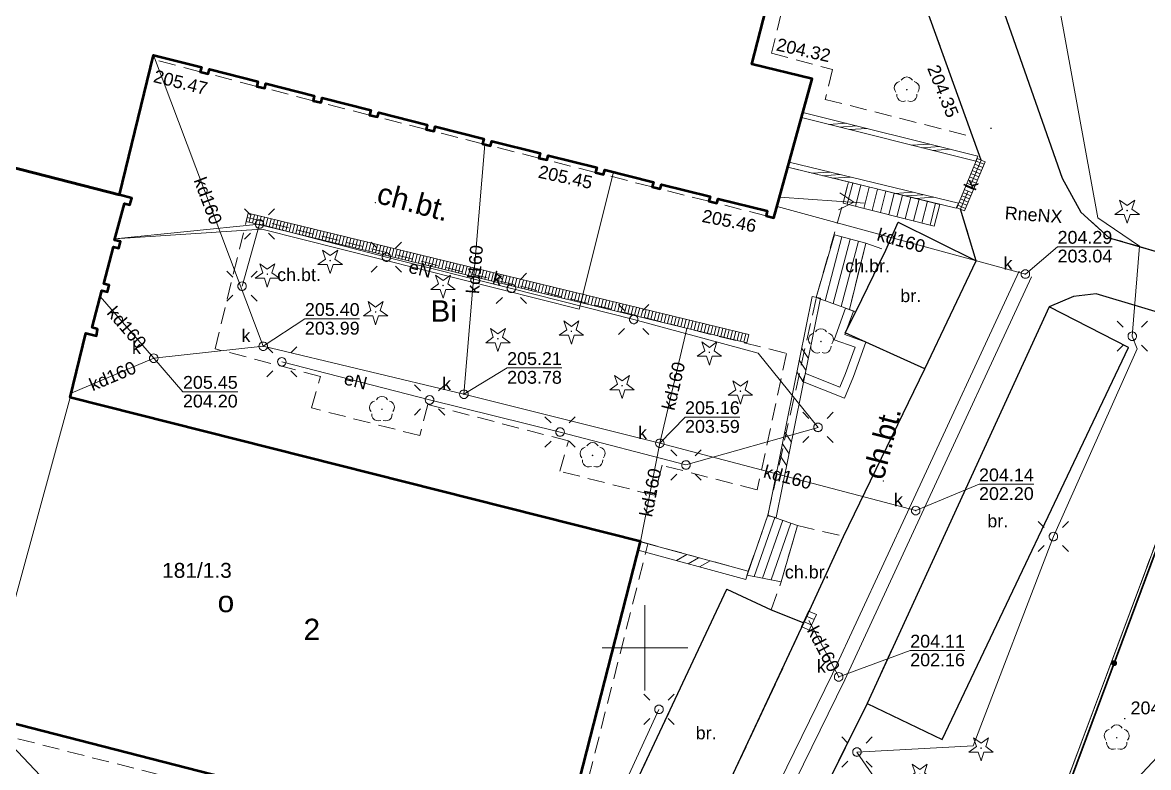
# Model space of a CAD drawing. Extents: x 0 to 7423283, y 0 to 5548300.
# Drawn here: x 7422263.6 to 7422329.5, y 5548193 to 5548236.6 of the extents above; entities that cross this region are included whole.
import ezdxf
from ezdxf.enums import TextEntityAlignment as Align

# ---------------------------------------------------------------- set-up
doc = ezdxf.new("R2010")
doc.units = 0
doc.header["$PDSIZE"] = 0.75
for name, pattern in [('PRZER1-1', [2, 1, -1]), ('PRZER2-1', [3, 2, -1]), ('PRZER3-1', [4, 3, -1])]:
    doc.linetypes.add(name, pattern=pattern)
doc.layers.get('0').update_dxf_attribs({"linetype": 'CONTINUOUS', "lineweight": 13})
for name, color, linetype, lineweight, true_color in [('BUUD02_01', 7, 'CONTINUOUS', 18, 0x0a0909), ('BUUD02_02', 7, 'CONTINUOUS', 18, 0x0a0909), ('EGBB01', 7, 'CONTINUOUS', 50, 0x0a0909), ('EGBB01_O', 7, 'CONTINUOUS', 50, 0x0a0909), ('EGBD03', 7, 'CONTINUOUS', 18, 0x008000), ('EGBU01', 7, 'PRZER1-1', 18, 0x008000), ('EGBU01_O', 7, 'PRZER1-1', 18, 0x008000), ('OBOP01', 7, 'CONTINUOUS', 18, 0x008000), ('OBOP02', 7, 'CONTINUOUS', 18, 0x008000), ('OBOP05_02', 7, 'CONTINUOUS', 18, 0x0a0909), ('SUPE04', 1, 'CONTINUOUS', 18, 0xff0000), ('SUPE04_O', 1, 'CONTINUOUS', 18, 0xff0000), ('SUPK01', 7, 'CONTINUOUS', 18, 0x803300), ('SUPK01_O', 7, 'CONTINUOUS', 18, 0x803300), ('SUUS05', 7, 'CONTINUOUS', 18, 0x0a0909), ('SUUS06', 7, 'CONTINUOUS', 18, 0x0a0909), ('SUUS06_O', 7, 'CONTINUOUS', 18, 0x0a0909), ('SUUS15', 7, 'CONTINUOUS', 18, 0xff9100), ('SUUS15_O', 7, 'CONTINUOUS', 18, 0xff9100)]:
    doc.layers.add(name, color=color, linetype=linetype, lineweight=lineweight, true_color=true_color)
for name, color, linetype, lineweight in [('EGBC03', 7, 'CONTINUOUS', 18), ('EGBC03_O', 7, 'CONTINUOUS', 18), ('GSLKOC', 7, 'CONTINUOUS', 18), ('GTGETI_O', 7, 'CONTINUOUS', 18), ('KTCR02', 7, 'PRZER2-1', 18), ('KTCR02_O', 7, 'PRZER2-1', 18), ('KTJZ01', 7, 'PRZER3-1', 18), ('KTKR01', 7, 'CONTINUOUS', 25), ('KTOK05_01', 7, 'CONTINUOUS', 35), ('KTOK06', 7, 'CONTINUOUS', 18), ('KTPL01', 7, 'PRZER3-1', 18), ('KTPL01_O', 7, 'PRZER3-1', 18), ('RTPW02', 7, 'CONTINUOUS', 13), ('RTPW02_O', 7, 'CONTINUOUS', 13), ('SUSM', 7, 'CONTINUOUS', 18)]:
    doc.layers.add(name, color=color, linetype=linetype, lineweight=lineweight)
doc.layers.add('SUPS01_05', color=7, linetype='CONTINUOUS', true_color=0x803300)
doc.layers.add('SUPS01_05_O', color=7, linetype='CONTINUOUS', true_color=0x803300)
doc.styles.add('GEO-INFO', font='Arial')

# ---------------------------------------------------------------- blocks, each defined once
blk = doc.blocks.new('SPDLP')
blk.add_hatch(color=0).paths.add_polyline_path([(-0.09, 0), (-0.085595, -0.027812), (-0.072812, -0.052901), (-0.052901, -0.072812), (-0.027812, -0.085595), (0, -0.09), (0.027812, -0.085595), (0.052901, -0.072812), (0.072812, -0.052901), (0.085595, -0.027812), (0.09, 0), (0.085595, 0.027812), (0.072812, 0.052901), (0.052901, 0.072812), (0.027812, 0.085595), (0, 0.09), (-0.027812, 0.085595), (-0.052901, 0.072812), (-0.072812, 0.052901), (-0.085595, 0.027812)])
at = {"color": 0}
for points in [[(-0.268652, 1.271938), (-0.048001, 1.40916), (0.20623, 1.462858), (0.463525, 1.426585), (0.693003, 1.304695), (0.867117, 1.11182), (0.964971, 0.871109)], [(-1.292703, 0.137547), (-1.355024, 0.389802), (-1.327532, 0.648184), (-1.213525, 0.881678), (-1.026689, 1.062258), (-0.78945, 1.168249), (-0.530282, 1.186929)], [(1.126667, 0.648554), (1.325358, 0.481106), (1.454989, 0.255912), (1.5, 0), (1.454989, -0.255912), (1.325358, -0.481106), (1.126667, -0.648554)], [(-0.530282, -1.186929), (-0.78945, -1.168249), (-1.026689, -1.062258), (-1.213525, -0.881678), (-1.327532, -0.648184), (-1.355024, -0.389802), (-1.292703, -0.137547)], [(0.964971, -0.871109), (0.867117, -1.11182), (0.693003, -1.304695), (0.463525, -1.426585), (0.20623, -1.462858), (-0.048001, -1.40916), (-0.268652, -1.271938)]]:
    blk.add_lwpolyline(points, dxfattribs=at)
blk = doc.blocks.new('KOLO')
blk.add_hatch(color=0).paths.add_polyline_path([(0, 0.5), (-0.12941, 0.482963), (-0.25, 0.433013), (-0.353553, 0.353553), (-0.433013, 0.25), (-0.482963, 0.12941), (-0.5, 0), (-0.482963, -0.12941), (-0.433013, -0.25), (-0.353553, -0.353553), (-0.25, -0.433013), (-0.12941, -0.482963), (0, -0.5), (0.12941, -0.482963), (0.25, -0.433013), (0.353553, -0.353553), (0.433013, -0.25), (0.482963, -0.12941), (0.5, 0), (0.482963, 0.12941), (0.433013, 0.25), (0.353553, 0.353553), (0.25, 0.433013), (0.12941, 0.482963)])
blk = doc.blocks.new('SUUS05')
at = {"color": 0}
blk.add_lwpolyline([(0.5, -0.25), (-0.5, -0.25), (-0.5, 0.25), (0.5, 0.25)], close=True, dxfattribs=at)
for points in [[(-0.175, -0.25), (-0.175, 0.25)], [(0.175, -0.25), (0.175, 0.25)]]:
    blk.add_lwpolyline(points, dxfattribs=at)
blk = doc.blocks.new('OKRAG_PELNY')
at = {"color": 0}
blk.add_lwpolyline([(0.5, 0), (0.482963, -0.12941), (0.433013, -0.25), (0.353553, -0.353553), (0.25, -0.433013), (0.12941, -0.482963), (0, -0.5), (-0.12941, -0.482963), (-0.25, -0.433013), (-0.353553, -0.353553), (-0.433013, -0.25), (-0.482963, -0.12941), (-0.5, 0), (-0.482963, 0.12941), (-0.433013, 0.25), (-0.353553, 0.353553), (-0.25, 0.433013), (-0.12941, 0.482963), (0, 0.5), (0.12941, 0.482963), (0.25, 0.433013), (0.353553, 0.353553), (0.433013, 0.25), (0.482963, 0.12941)], close=True, dxfattribs=at)
blk = doc.blocks.new('SUSM01_01')
at = {"color": 0}
for points in [[(-0.353553, 0.353553), (-0.212132, 0.212132)], [(0.353553, 0.353553), (0.212132, 0.212132)], [(-0.353553, -0.353553), (-0.212132, -0.212132)], [(0.353553, -0.353553), (0.212132, -0.212132)]]:
    blk.add_lwpolyline(points, dxfattribs=at)
blk.add_lwpolyline([(0.1, 0), (0.093969, -0.034202), (0.076604, -0.064279), (0.05, -0.086603), (0.025882, -0.096593), (0, -0.1), (-0.025882, -0.096593), (-0.05, -0.086603), (-0.073305, -0.068017), (-0.090097, -0.043388), (-0.098883, -0.014904), (-0.098883, 0.014904), (-0.090097, 0.043388), (-0.073305, 0.068017), (-0.05, 0.086603), (-0.022252, 0.097493), (0.007473, 0.09972), (0.036534, 0.093087), (0.062349, 0.078183), (0.082624, 0.056332), (0.095557, 0.029476)], close=True, dxfattribs=at)
blk = doc.blocks.new('POINT')
at = {"color": 0}
blk.add_point((0, 0), dxfattribs=at)
blk = doc.blocks.new('SPDIP')
blk.add_hatch(color=0).paths.add_polyline_path([(-0.09, 0), (-0.085595, -0.027812), (-0.072812, -0.052901), (-0.052901, -0.072812), (-0.027812, -0.085595), (0, -0.09), (0.027812, -0.085595), (0.052901, -0.072812), (0.072812, -0.052901), (0.085595, -0.027812), (0.09, 0), (0.085595, 0.027812), (0.072812, 0.052901), (0.052901, 0.072812), (0.027812, 0.085595), (0, 0.09), (-0.027812, 0.085595), (-0.052901, 0.072812), (-0.072812, 0.052901), (-0.085595, 0.027812)])
at = {"color": 0}
blk.add_lwpolyline([(0.177062, -0.544942), (-0.463555, -1.426676), (-0.463555, -0.336792), (-1.500096, 0), (-0.463555, 0.336792), (-0.463555, 1.426676), (0.177062, 0.544942), (1.213603, 0.881734), (0.572986, 0), (1.213603, -0.881734)], close=True, dxfattribs=at)
blk = doc.blocks.new('PION_C')
at = {"color": 0}
blk.add_lwpolyline([(0, 0.5), (0, -0.5)], dxfattribs=at)
blk = doc.blocks.new('BUUD02_01')
at = {"color": 0}
for points in [[(-1.91, -0.5), (-0.91, 0.5)], [(-0.5, -0.5), (0.5, 0.5)], [(0.91, -0.5), (1.91, 0.5)]]:
    blk.add_lwpolyline(points, dxfattribs=at)
blk = doc.blocks.new('SUPE04_1')
at = {"color": 0}
for points in [[(0, 0), (10, 0)], [(6.982163, 1), (8.714214, 0), (6.982163, -1)]]:
    blk.add_lwpolyline(points, dxfattribs=at)
blk = doc.blocks.new('BUUD02_02')
at = {"color": 0}
for points in [[(-2.25, -0.5), (-0.25, 0.5)], [(-1, -0.5), (1, 0.5)], [(0.25, -0.5), (2.25, 0.5)]]:
    blk.add_lwpolyline(points, dxfattribs=at)

msp = doc.modelspace()

# ---------------------------------------------------------------- linework, layer by layer
at = {"color": 7, "linetype": 'Continuous', "lineweight": 13, "elevation": 100, "flags": 128}
for points in [[(7422300, 5548197.5), (7422300, 5548202.5)], [(7422297.5, 5548200), (7422302.5, 5548200)]]:
    msp.add_lwpolyline(points, dxfattribs=at)
at = {"layer": 'BUUD02_01', "color": 18, "linetype": 'Continuous', "lineweight": 18, "true_color": 0x0a0909, "elevation": 10.22}
for points in [[(7422309.785, 5548220.559), (7422307.197, 5548207.726)], [(7422310.275, 5548220.461), (7422307.687, 5548207.627)], [(7422312.205, 5548219.716), (7422311.71, 5548218.331), (7422312.94, 5548217.891), (7422312.213, 5548215.878), (7422311.674, 5548214.617), (7422309.217, 5548215.598)], [(7422311.735, 5548219.884), (7422311.07, 5548218.029), (7422312.3, 5548217.589), (7422311.747, 5548216.062), (7422311.406, 5548215.263), (7422309.403, 5548216.062)], [(7422306.046, 5548204.481), (7422299.739, 5548206.194)], [(7422305.914, 5548203.999), (7422299.608, 5548205.711)]]:
    msp.add_lwpolyline(points, dxfattribs=at)
at = {"layer": 'BUUD02_02', "color": 18, "linetype": 'Continuous', "lineweight": 18, "true_color": 0x0a0909, "elevation": 10.22}
for points in [[(7422309.165, 5548231.038), (7422319.38, 5548228.48), (7422319.493, 5548228.78), (7422309.249, 5548231.346)], [(7422308.365, 5548228.131), (7422318.224, 5548225.73), (7422318.357, 5548226.025), (7422308.446, 5548228.426)]]:
    msp.add_lwpolyline(points, close=True, dxfattribs=at)
at = {"layer": 'EGBB01', "color": 18, "linetype": 'Continuous', "lineweight": 50, "true_color": 0x0a0909, "elevation": 10.26}
for points in [[(7422255.54, 5548230.03), (7422269.24, 5548226.51), (7422271.22, 5548234.7), (7422274.03, 5548234), (7422273.96, 5548233.72), (7422274.43, 5548233.61), (7422274.51, 5548233.87), (7422277.34, 5548233.16), (7422277.27, 5548232.87), (7422277.74, 5548232.77), (7422277.81, 5548233.04), (7422280.64, 5548232.31), (7422280.57, 5548232.03), (7422281.04, 5548231.92), (7422281.11, 5548232.19), (7422283.95, 5548231.48), (7422283.88, 5548231.19), (7422284.35, 5548231.08), (7422284.41, 5548231.34), (7422287.25, 5548230.61), (7422287.19, 5548230.35), (7422287.66, 5548230.24), (7422287.72, 5548230.51), (7422290.56, 5548229.79), (7422290.49, 5548229.51), (7422290.96, 5548229.39), (7422291.03, 5548229.66), (7422293.87, 5548228.96), (7422293.79, 5548228.67), (7422294.27, 5548228.56), (7422294.33, 5548228.82), (7422297.18, 5548228.11), (7422297.1, 5548227.82), (7422297.58, 5548227.71), (7422297.65, 5548227.98), (7422300.49, 5548227.26), (7422300.42, 5548226.98), (7422300.89, 5548226.86), (7422300.97, 5548227.13), (7422303.82, 5548226.43), (7422303.74, 5548226.14), (7422304.21, 5548226.03), (7422304.28, 5548226.29), (7422307.15, 5548225.58), (7422307.09, 5548225.29), (7422307.55, 5548225.17), (7422309.79, 5548233.32), (7422306.26, 5548234.16), (7422309.9, 5548248.35)], [(7422261.25, 5548196.04), (7422294.91, 5548187.38), (7422299.74, 5548206.21), (7422266.35, 5548214.65), (7422267.27, 5548218.42), (7422267.88, 5548218.27), (7422267.95, 5548218.66), (7422267.64, 5548218.75), (7422268.2, 5548220.92), (7422268.53, 5548220.84), (7422268.64, 5548221.22), (7422268.31, 5548221.31), (7422268.89, 5548223.47), (7422269.19, 5548223.39), (7422269.29, 5548223.78), (7422268.95, 5548223.87), (7422269.53, 5548226.02), (7422269.84, 5548225.94), (7422269.95, 5548226.32), (7422269.24, 5548226.51), (7422255.54, 5548230.03)]]:
    msp.add_lwpolyline(points, dxfattribs=at)
at = {"layer": 'EGBC03', "color": 7, "linetype": 'Continuous', "lineweight": 18, "elevation": 10.26}
for points in [[(7422255.54, 5548230.03), (7422269.24, 5548226.51), (7422271.22, 5548234.7), (7422274.03, 5548234), (7422273.96, 5548233.72), (7422274.43, 5548233.61), (7422274.51, 5548233.87), (7422277.34, 5548233.16), (7422277.27, 5548232.87), (7422277.74, 5548232.77), (7422277.81, 5548233.04), (7422280.64, 5548232.31), (7422280.57, 5548232.03), (7422281.04, 5548231.92), (7422281.11, 5548232.19), (7422283.95, 5548231.48), (7422283.88, 5548231.19), (7422284.35, 5548231.08), (7422284.41, 5548231.34), (7422287.25, 5548230.61), (7422287.19, 5548230.35), (7422287.66, 5548230.24), (7422287.72, 5548230.51), (7422290.56, 5548229.79), (7422290.49, 5548229.51), (7422290.96, 5548229.39), (7422291.03, 5548229.66), (7422293.87, 5548228.96), (7422293.79, 5548228.67), (7422294.27, 5548228.56), (7422294.33, 5548228.82), (7422297.18, 5548228.11), (7422297.1, 5548227.82), (7422297.58, 5548227.71), (7422297.65, 5548227.98), (7422300.49, 5548227.26), (7422300.42, 5548226.98), (7422300.89, 5548226.86), (7422300.97, 5548227.13), (7422303.82, 5548226.43), (7422303.74, 5548226.14), (7422304.21, 5548226.03), (7422304.28, 5548226.29), (7422307.15, 5548225.58), (7422307.09, 5548225.29), (7422307.55, 5548225.17), (7422309.79, 5548233.32), (7422306.26, 5548234.16), (7422309.9, 5548248.35)], [(7422261.45, 5548196.79), (7422266.35, 5548214.65), (7422267.27, 5548218.42), (7422267.88, 5548218.27), (7422267.95, 5548218.66), (7422267.64, 5548218.75), (7422268.2, 5548220.92), (7422268.53, 5548220.84), (7422268.64, 5548221.22), (7422268.31, 5548221.31), (7422268.89, 5548223.47), (7422269.19, 5548223.39), (7422269.29, 5548223.78), (7422268.95, 5548223.87), (7422269.53, 5548226.02), (7422269.84, 5548225.94), (7422269.95, 5548226.32), (7422269.24, 5548226.51), (7422255.54, 5548230.03)]]:
    msp.add_lwpolyline(points, dxfattribs=at)
msp.add_lwpolyline([(7422299.74, 5548206.21), (7422266.35, 5548214.65), (7422261.45, 5548196.79), (7422261.25, 5548196.04), (7422294.91, 5548187.38)], close=True, dxfattribs=at)
at = {"layer": 'EGBD03', "color": 96, "linetype": 'Continuous', "lineweight": 18, "true_color": 0x008000, "elevation": 10.3}
msp.add_lwpolyline([(7422255.35, 5548278.49), (7422248.49, 5548253.1), (7422240.39, 5548223.47), (7422232.19, 5548193.55), (7422247.5, 5548189.15), (7422282.6, 5548180.41), (7422301.87, 5548175.57), (7422312.62, 5548173.61), (7422317.43, 5548172.74), (7422345.7, 5548248.35), (7422295.99, 5548267.06), (7422289.86, 5548268.36), (7422265.15, 5548275.67)], close=True, dxfattribs=at)
msp.add_lwpolyline([(7422434.9, 5548214.47), (7422406.59, 5548225.32), (7422345.7, 5548248.35), (7422317.43, 5548172.74), (7422312.62, 5548173.61), (7422312.54, 5548171.89), (7422311.52, 5548169.79), (7422309.86, 5548168.41), (7422307.54, 5548167.74), (7422305.38, 5548168.07), (7422303.46, 5548169.17), (7422302.06, 5548170.93), (7422301.48, 5548172.95), (7422301.87, 5548175.57), (7422282.6, 5548180.41), (7422247.5, 5548189.15), (7422232.19, 5548193.55), (7422228, 5548178.12), (7422219.37, 5548146.4), (7422210.82, 5548114.83), (7422202.12, 5548083.12), (7422194.39, 5548053.5), (7422184.85, 5548019.75)], dxfattribs=at)
at = {"layer": 'EGBU01', "color": 7, "linetype": 'Continuous', "lineweight": 18, "elevation": 10.17}
msp.add_lwpolyline([(7422337.27, 5548225.81), (7422345.7, 5548248.35), (7422295.99, 5548267.06), (7422289.86, 5548268.36), (7422265.15, 5548275.67), (7422255.35, 5548278.49), (7422248.49, 5548253.1), (7422240.39, 5548223.47), (7422232.19, 5548193.55), (7422247.5, 5548189.15), (7422282.6, 5548180.41), (7422301.87, 5548175.57), (7422312.62, 5548173.61), (7422317.43, 5548172.74)], close=True, dxfattribs=at)
at = {"layer": 'EGBU01', "color": 96, "linetype": 'PRZER1-1', "lineweight": 18, "ltscale": 0.5, "true_color": 0x008000, "elevation": 10.18}
msp.add_lwpolyline([(7422337.27, 5548225.81), (7422345.7, 5548248.35), (7422295.99, 5548267.06), (7422289.86, 5548268.36), (7422265.15, 5548275.67), (7422255.35, 5548278.49), (7422248.49, 5548253.1), (7422240.39, 5548223.47), (7422232.19, 5548193.55), (7422247.5, 5548189.15), (7422282.6, 5548180.41), (7422301.87, 5548175.57), (7422312.62, 5548173.61), (7422317.43, 5548172.74)], close=True, dxfattribs=at)
at = {"layer": 'EGBU01', "color": 7, "linetype": 'Continuous', "lineweight": 18, "elevation": 10.17}
msp.add_lwpolyline([(7422434.9, 5548214.47), (7422406.59, 5548225.32), (7422376.95, 5548236.53), (7422372.77, 5548211.69), (7422337.27, 5548225.81), (7422317.43, 5548172.74), (7422312.62, 5548173.61), (7422312.54, 5548171.89), (7422311.52, 5548169.79), (7422309.86, 5548168.41), (7422307.54, 5548167.74), (7422305.38, 5548168.07), (7422303.46, 5548169.17), (7422302.06, 5548170.93), (7422301.48, 5548172.95), (7422301.87, 5548175.57), (7422282.6, 5548180.41), (7422247.5, 5548189.15), (7422232.19, 5548193.55), (7422228, 5548178.12), (7422219.37, 5548146.4), (7422210.82, 5548114.83)], dxfattribs=at)
at = {"layer": 'EGBU01', "color": 96, "linetype": 'PRZER1-1', "lineweight": 18, "ltscale": 0.5, "true_color": 0x008000, "elevation": 10.18}
msp.add_lwpolyline([(7422434.9, 5548214.47), (7422406.59, 5548225.32), (7422376.95, 5548236.53), (7422372.77, 5548211.69), (7422337.27, 5548225.81), (7422317.43, 5548172.74), (7422312.62, 5548173.61), (7422312.54, 5548171.89), (7422311.52, 5548169.79), (7422309.86, 5548168.41), (7422307.54, 5548167.74), (7422305.38, 5548168.07), (7422303.46, 5548169.17), (7422302.06, 5548170.93), (7422301.48, 5548172.95), (7422301.87, 5548175.57), (7422282.6, 5548180.41), (7422247.5, 5548189.15), (7422232.19, 5548193.55), (7422228, 5548178.12), (7422219.37, 5548146.4), (7422210.82, 5548114.83)], dxfattribs=at)
at = {"layer": 'GSLKOC', "color": 7, "linetype": 'PRZER2-1', "lineweight": 18, "ltscale": 0.5, "elevation": 10.18}
msp.add_lwpolyline([(7422309.42, 5548242.96), (7422307.4, 5548234.81), (7422310.98, 5548233.85), (7422310.55, 5548232.11), (7422319.191, 5548229.907)], dxfattribs=at)
at = {"layer": 'KTCR02', "color": 7, "linetype": 'PRZER2-1', "lineweight": 18, "ltscale": 0.5, "elevation": 10.18}
for points in [[(7422299.74, 5548206.21), (7422306.041, 5548204.482), (7422307.2, 5548207.76), (7422310.03, 5548220.51), (7422311.6, 5548226.03), (7422311.91, 5548227.27), (7422308.365, 5548228.131), (7422307.55, 5548225.17), (7422307.09, 5548225.29), (7422304.21, 5548226.03), (7422303.74, 5548226.14), (7422300.89, 5548226.86), (7422300.42, 5548226.98), (7422297.58, 5548227.71), (7422297.1, 5548227.82), (7422294.27, 5548228.56), (7422293.79, 5548228.67), (7422290.96, 5548229.39), (7422290.49, 5548229.51), (7422287.66, 5548230.24), (7422287.19, 5548230.35), (7422284.35, 5548231.08), (7422283.88, 5548231.19), (7422281.04, 5548231.92), (7422280.57, 5548232.03), (7422277.74, 5548232.77), (7422277.27, 5548232.87), (7422274.43, 5548233.61), (7422273.96, 5548233.72), (7422271.16, 5548234.47), (7422269.24, 5548226.51), (7422269.95, 5548226.32), (7422269.84, 5548225.94), (7422269.53, 5548226.02), (7422268.95, 5548223.87), (7422269.29, 5548223.78), (7422269.19, 5548223.39), (7422268.89, 5548223.47), (7422268.31, 5548221.31), (7422268.64, 5548221.22), (7422268.53, 5548220.84), (7422268.2, 5548220.92), (7422267.64, 5548218.75), (7422267.95, 5548218.66), (7422267.88, 5548218.27), (7422267.27, 5548218.42), (7422266.35, 5548214.65)], [(7422306.57, 5548209.24), (7422301.01, 5548210.68), (7422300.54, 5548208.93), (7422295.02, 5548210.33), (7422295.52, 5548212.11), (7422287.29, 5548214.25), (7422286.82, 5548212.42), (7422280.48, 5548214.04), (7422281, 5548215.89), (7422274.83, 5548217.5), (7422276.71, 5548225.2), (7422308.29, 5548217.23)], [(7422311.97, 5548219.8), (7422312.93, 5548223.69), (7422314.1, 5548223.27), (7422312.337, 5548219.677)], [(7422247.8, 5548200.22), (7422253.218, 5548221.172), (7422251.873, 5548221.496), (7422251.85, 5548221.4), (7422246.55, 5548200.97), (7422246.09, 5548199.1), (7422253.99, 5548197.02), (7422253.8, 5548196.31), (7422255.778, 5548195.747), (7422256.18, 5548197.16), (7422260.57, 5548195.91), (7422260.24, 5548194.67), (7422259.35, 5548191.53), (7422260.93, 5548191.2), (7422261.83, 5548195.04), (7422295.22, 5548186.55), (7422300.174, 5548206.087), (7422299.74, 5548206.21), (7422294.91, 5548187.38), (7422261.25, 5548196.04), (7422261.45, 5548196.79)], [(7422307.38, 5548202.22), (7422307.97, 5548203.86), (7422308.93, 5548207.16), (7422311.62, 5548206.52), (7422309.31, 5548201.45)]]:
    msp.add_lwpolyline(points, close=True, dxfattribs=at)
at = {"layer": 'KTJZ01', "color": 7, "linetype": 'PRZER3-1', "lineweight": 18, "ltscale": 0.5, "elevation": 10.18}
for points in [[(7422335.65, 5548221.55), (7422327.18, 5548224.01), (7422325.51, 5548225.5), (7422324.43, 5548227.5), (7422318.06, 5548245.64)], [(7422315.41, 5548240.41), (7422319.68, 5548228.55), (7422318.48, 5548225.67), (7422319.39, 5548222.65), (7422316.38, 5548216.33), (7422311.62, 5548206.52), (7422309.31, 5548201.45), (7422302.34, 5548186.56)], [(7422310.45, 5548191.58), (7422313, 5548196.73), (7422323.67, 5548219.96), (7422325.08, 5548220.57), (7422326.42, 5548220.72), (7422334.05, 5548218.44)]]:
    msp.add_lwpolyline(points, dxfattribs=at)
at = {"layer": 'KTKR01', "color": 7, "linetype": 'Continuous', "lineweight": 25, "elevation": 10.18}
for points in [[(7422320.63, 5548257.79), (7422317.98, 5548250.76), (7422317.78, 5548248.3), (7422318.06, 5548245.64), (7422324.43, 5548227.5), (7422325.51, 5548225.5), (7422327.18, 5548224.01), (7422335.65, 5548221.55)], [(7422319.68, 5548228.55), (7422315.41, 5548240.41), (7422314.63, 5548241.39), (7422313.97, 5548241.8), (7422309.42, 5548242.96), (7422308.577, 5548243.174)], [(7422235.08, 5548203.45), (7422238.58, 5548200.17), (7422240.08, 5548198.55), (7422241.48, 5548197.19), (7422243.11, 5548196.09), (7422244.44, 5548195.45), (7422259.35, 5548191.53), (7422260.93, 5548191.2), (7422295.22, 5548183.52), (7422296.8, 5548183.38), (7422298.36, 5548183.68), (7422299.89, 5548184.29), (7422300.97, 5548184.99), (7422302.34, 5548186.56), (7422309.31, 5548201.45), (7422311.62, 5548206.52), (7422316.38, 5548216.33), (7422319.39, 5548222.65), (7422318.48, 5548225.67)], [(7422316.38, 5548216.33), (7422311.73, 5548218.44), (7422312.337, 5548219.677), (7422314.1, 5548223.27), (7422314.83, 5548224.91), (7422319.39, 5548222.65)], [(7422334.05, 5548218.44), (7422326.42, 5548220.72), (7422325.08, 5548220.57), (7422323.67, 5548219.96), (7422313, 5548196.73), (7422310.45, 5548191.58), (7422307.28, 5548184.66), (7422306.27, 5548183.17), (7422304.71, 5548181.57), (7422302.9, 5548180.63), (7422301.16, 5548179.49), (7422299.2, 5548179.03), (7422297.64, 5548178.93), (7422295.66, 5548179.07), (7422258.89, 5548187.25), (7422242.9, 5548191.46), (7422240.66, 5548192.4), (7422239.14, 5548193.54), (7422237.88, 5548194.79), (7422233.89, 5548199.23)], [(7422313, 5548196.73), (7422317.39, 5548194.62), (7422328.31, 5548217.57), (7422323.67, 5548219.96)], [(7422302.34, 5548186.56), (7422297.85, 5548188.63), (7422304.79, 5548203.42), (7422307.38, 5548202.22), (7422309.31, 5548201.45)]]:
    msp.add_lwpolyline(points, dxfattribs=at)
at = {"layer": 'KTOK05_01', "color": 7, "linetype": 'Continuous', "lineweight": 35, "elevation": 10.18}
msp.add_lwpolyline([(7422317.81, 5548173.11), (7422334.51, 5548218.05)], dxfattribs=at)
at = {"layer": 'KTOK06', "color": 7, "linetype": 'Continuous', "lineweight": 18, "elevation": 10.18}
for points in [[(7422311.6, 5548226.03), (7422316.94, 5548224.68), (7422317.27, 5548225.96), (7422311.91, 5548227.27)], [(7422311.97, 5548219.8), (7422312.93, 5548223.69), (7422311.1, 5548224.17), (7422310.03, 5548220.51)], [(7422307.97, 5548203.86), (7422308.93, 5548207.16), (7422307.2, 5548207.76), (7422305.98, 5548204.24)]]:
    msp.add_lwpolyline(points, close=True, dxfattribs=at)
at = {"layer": 'KTOK06', "color": 7, "linetype": 'Continuous', "lineweight": 18, "elevation": 10.18, "flags": 128}
for points in [[(7422311.846, 5548225.968), (7422312.16, 5548227.209)], [(7422312.331, 5548225.845), (7422312.646, 5548227.09)], [(7422312.816, 5548225.723), (7422313.131, 5548226.971)], [(7422313.301, 5548225.6), (7422313.617, 5548226.853)], [(7422313.785, 5548225.478), (7422314.103, 5548226.734)], [(7422314.27, 5548225.355), (7422314.589, 5548226.615)], [(7422314.755, 5548225.232), (7422315.074, 5548226.497)], [(7422315.239, 5548225.11), (7422315.56, 5548226.378)], [(7422315.724, 5548224.987), (7422316.046, 5548226.259)], [(7422316.209, 5548224.865), (7422316.532, 5548226.14)], [(7422316.694, 5548224.742), (7422317.017, 5548226.022)], [(7422311.531, 5548224.057), (7422310.551, 5548220.319)], [(7422312.015, 5548223.93), (7422311.023, 5548220.147)], [(7422312.499, 5548223.803), (7422311.494, 5548219.974)], [(7422307.593, 5548207.624), (7422306.392, 5548204.161)], [(7422308.065, 5548207.46), (7422306.888, 5548204.067)], [(7422308.537, 5548207.296), (7422307.384, 5548203.972)]]:
    msp.add_lwpolyline(points, dxfattribs=at)
at = {"layer": 'KTPL01', "color": 7, "linetype": 'PRZER3-1', "lineweight": 18, "ltscale": 0.5, "elevation": 10.18}
for points in [[(7422316.38, 5548216.33), (7422311.73, 5548218.44), (7422314.1, 5548223.27), (7422314.83, 5548224.91), (7422319.39, 5548222.65)], [(7422313, 5548196.73), (7422323.67, 5548219.96), (7422328.31, 5548217.57), (7422317.39, 5548194.62)], [(7422302.34, 5548186.56), (7422309.31, 5548201.45), (7422307.38, 5548202.22), (7422304.79, 5548203.42), (7422297.85, 5548188.63)]]:
    msp.add_lwpolyline(points, close=True, dxfattribs=at)
at = {"layer": 'OBOP05_02', "color": 18, "linetype": 'Continuous', "lineweight": 18, "true_color": 0x0a0909, "elevation": 10.1}
msp.add_lwpolyline([(7422330.48, 5548172.61), (7422329.1, 5548174.02), (7422327.9, 5548175.64), (7422327.08, 5548177.2), (7422326.24, 5548178.76), (7422325.92, 5548180.01), (7422325.64, 5548181.65), (7422325.5, 5548183.96), (7422325.63, 5548185.34), (7422326.33, 5548187.59), (7422326.96, 5548189.37), (7422327.73, 5548190.8), (7422328.83, 5548192.37), (7422329.98, 5548193.59)], dxfattribs=at)
at = {"layer": 'SUPE04', "color": 1, "linetype": 'Continuous', "lineweight": 18, "true_color": 0xff0000, "elevation": 10.18}
for points in [[(7422318.76, 5548250.44), (7422321.43, 5548248.99), (7422324.25, 5548237.57), (7422326.52, 5548225.18), (7422328.96, 5548223.51), (7422328.53, 5548218.24), (7422328.81, 5548217.5), (7422323.91, 5548206.51), (7422319.22, 5548194.26), (7422312.41, 5548193.89), (7422315.53, 5548189.37)], [(7422268.97, 5548223.95), (7422277.56, 5548224.5), (7422296.14, 5548219.83), (7422298.16, 5548227.85)], [(7422268.97, 5548223.95), (7422277.43, 5548224.81), (7422276.41, 5548221.17), (7422277.43, 5548224.81), (7422284.86, 5548222.87), (7422292.18, 5548221.04), (7422299.34, 5548219.22), (7422306.63, 5548217.25), (7422310.13, 5548212.9), (7422302.4, 5548210.7), (7422295.03, 5548212.63), (7422287.39, 5548214.51), (7422278.74, 5548216.74)], [(7422296.12, 5548186.17), (7422300.82, 5548196.39), (7422296.12, 5548186.17)]]:
    msp.add_lwpolyline(points, dxfattribs=at)
at = {"layer": 'SUPK01', "color": 36, "linetype": 'Continuous', "lineweight": 18, "true_color": 0x803300, "elevation": 10.18}
for points in [[(7422277.65, 5548217.65), (7422271.22, 5548234.7)], [(7422289.4, 5548214.84), (7422290.63, 5548229.47)], [(7422322.27, 5548221.88), (7422307.74, 5548225.84)], [(7422238.69, 5548204.985), (7422235.399, 5548195.018), (7422246.026, 5548192.024), (7422270.485, 5548185.781), (7422302.029, 5548178.358), (7422311.701, 5548198.118), (7422316.213, 5548207.862), (7422322.633, 5548221.712)], [(7422239.45, 5548204.735), (7422236.421, 5548195.562), (7422246.234, 5548192.796), (7422270.675, 5548186.559), (7422301.591, 5548179.282), (7422310.979, 5548198.462), (7422315.487, 5548208.198), (7422321.907, 5548222.048)], [(7422271.24, 5548216.95), (7422268.11, 5548220.56)], [(7422300.87, 5548211.97), (7422302.45, 5548218.69)], [(7422315.85, 5548208.03), (7422300.87, 5548211.97), (7422289.4, 5548214.84), (7422277.65, 5548217.65), (7422271.24, 5548216.95)], [(7422266.41, 5548214.9), (7422271.24, 5548216.95)], [(7422300.87, 5548211.97), (7422299.74, 5548206.21)], [(7422311.34, 5548198.29), (7422309.6, 5548201.59)], [(7422270.58, 5548186.17), (7422261.25, 5548196.04)]]:
    msp.add_lwpolyline(points, dxfattribs=at)
at = {"layer": 'SUPS01_05_O', "color": 36, "linetype": 'Continuous', "lineweight": 9, "true_color": 0x803300, "elevation": 10.8, "flags": 128}
for points in [[(7422327.359, 5548223.482), (7422324.156, 5548223.482), (7422322.27, 5548221.88)], [(7422324.156, 5548223.482), (7422327.359, 5548223.482)], [(7422283.294, 5548219.255), (7422280.091, 5548219.255), (7422277.65, 5548217.65)], [(7422280.091, 5548219.255), (7422283.294, 5548219.255)], [(7422276.154, 5548214.989), (7422272.951, 5548214.989), (7422271.24, 5548216.95)], [(7422295.133, 5548216.381), (7422291.93, 5548216.381), (7422289.4, 5548214.84)], [(7422291.93, 5548216.381), (7422295.133, 5548216.381)], [(7422272.951, 5548214.989), (7422276.154, 5548214.989)], [(7422305.549, 5548213.506), (7422302.346, 5548213.506), (7422300.87, 5548211.97)], [(7422302.346, 5548213.506), (7422305.549, 5548213.506)], [(7422322.759, 5548209.571), (7422319.556, 5548209.571), (7422315.85, 5548208.03)], [(7422319.556, 5548209.571), (7422322.759, 5548209.571)], [(7422318.732, 5548199.836), (7422315.529, 5548199.836), (7422311.34, 5548198.29)], [(7422315.529, 5548199.836), (7422318.732, 5548199.836)]]:
    msp.add_lwpolyline(points, dxfattribs=at)
at = {"layer": 'SUUS06', "color": 18, "linetype": 'Continuous', "lineweight": 18, "true_color": 0x0a0909, "elevation": 10.23}
for points in [[(7422318.249, 5548225.766), (7422319.449, 5548228.646)], [(7422318.711, 5548225.574), (7422319.911, 5548228.454)], [(7422276.651, 5548224.957), (7422305.971, 5548217.857)], [(7422276.769, 5548225.443), (7422306.089, 5548218.343)]]:
    msp.add_lwpolyline(points, dxfattribs=at)

# ---------------------------------------------------------------- block references
at = {"layer": 'BUUD02_01', "color": 18, "lineweight": 18, "true_color": 0x0a0909, "xscale": 0.5, "yscale": 0.5}
for name, p, rotation in [('PION_C', (7422310.03, 5548220.51, 10.22), 258.5986966006237), ('PION_C', (7422311.97, 5548219.8, 10.22), 250.3013786243384), ('BUUD02_01', (7422309.23, 5548216.544, 10.22), 258.5986966006237), ('PION_C', (7422309.31, 5548215.83, 10.22), 158.2429027973373), ('BUUD02_01', (7422308.242, 5548211.642, 10.22), 258.5986966006237), ('PION_C', (7422307.442, 5548207.676, 10.22), 258.5986966006237), ('PION_C', (7422299.674, 5548205.953, 10.22), 164.8062494903772), ('BUUD02_01', (7422302.827, 5548205.096, 10.22), 164.8062494903772), ('PION_C', (7422305.98, 5548204.24, 10.22), 164.8062494903772)]:
    msp.add_blockref(name, p, dxfattribs=dict(at, rotation=rotation))
at = {"layer": 'BUUD02_02', "color": 18, "lineweight": 18, "true_color": 0x0a0909, "xscale": 0.5}
for p, yscale, rotation in [((7422311.886, 5548230.521, 10.22), 0.31865001946285, 345.9413394752169), ((7422316.736, 5548229.306, 10.22), 0.318115748957114, 345.9413393358556), ((7422310.902, 5548227.672, 10.22), 0.308936317837387, 346.3152974251084), ((7422315.761, 5548226.492, 10.22), 0.31474662144863, 346.3152974983013)]:
    msp.add_blockref('BUUD02_02', p, dxfattribs=dict(at, yscale=yscale, rotation=rotation))
at = {"layer": 'GSLKOC', "color": 7, "lineweight": 18, "xscale": 0.5, "yscale": 0.5, "rotation": 90}
for p in [(7422284.22, 5548226.06, 10.18), (7422313.96, 5548209.77, 10.18)]:
    msp.add_blockref('POINT', p, dxfattribs=at)
at = {"layer": 'KTOK05_01', "color": 7, "lineweight": 35, "xscale": 0.35, "yscale": 0.35, "rotation": 90}
msp.add_blockref('KOLO', (7422327.466, 5548199.095, 10.18), dxfattribs=at)
at = {"layer": 'OBOP01', "color": 96, "lineweight": 18, "true_color": 0x008000, "xscale": 0.5, "yscale": 0.5, "rotation": 90}
for p in [(7422328.23, 5548225.6, 10.12), (7422281.57, 5548222.67, 10.12), (7422277.89, 5548221.87, 10.12), (7422288.18, 5548221.21, 10.12), (7422284.23, 5548219.66, 10.12), (7422295.69, 5548218.53, 10.12), (7422291.39, 5548218.09, 10.12), (7422303.77, 5548217.3, 10.12), (7422298.66, 5548215.34, 10.12), (7422305.59, 5548215.02, 10.12), (7422319.68, 5548194.12, 10.12), (7422316.09, 5548192.58, 10.12)]:
    msp.add_blockref('SPDIP', p, dxfattribs=at)
at = {"layer": 'OBOP02', "color": 96, "lineweight": 18, "true_color": 0x008000, "xscale": 0.5, "yscale": 0.5, "rotation": 90}
for p in [(7422315.33, 5548232.67, 10.12), (7422310.3, 5548217.93, 10.12), (7422284.6, 5548213.96, 10.12), (7422296.93, 5548211.26, 10.12), (7422327.62, 5548194.73, 10.12)]:
    msp.add_blockref('SPDLP', p, dxfattribs=at)
at = {"layer": 'RTPW02', "color": 7, "lineweight": 13, "xscale": 0.09, "yscale": 0.09, "rotation": 90}
for p in [(7422271.11, 5548234.31, 10.2), (7422309.79, 5548233.32, 10.2), (7422320.26, 5548230.41, 10.2), (7422293.81, 5548228.7, 10.2), (7422307.55, 5548225.21, 10.2), (7422328.09, 5548195.85, 10.2)]:
    msp.add_blockref('KOLO', p, dxfattribs=at)
at = {"layer": 'SUPE04', "color": 1, "lineweight": 18, "true_color": 0xff0000, "xscale": 0.5, "yscale": 0.5, "rotation": 355.9787589346485}
msp.add_blockref('SUPE04_1', (7422307.89, 5548226.39, 10.18), dxfattribs=at)
at = {"layer": 'SUPS01_05', "color": 36, "lineweight": 5, "true_color": 0x803300, "xscale": 0.09, "yscale": 0.09, "rotation": 90}
for p in [(7422322.27, 5548221.88, 10.24), (7422277.65, 5548217.65, 10.24), (7422271.24, 5548216.95, 10.24), (7422289.4, 5548214.84, 10.24), (7422300.87, 5548211.97, 10.24), (7422315.85, 5548208.03, 10.24), (7422311.34, 5548198.29, 10.24)]:
    msp.add_blockref('KOLO', p, dxfattribs=at)
at = {"layer": 'SUSM', "color": 7, "lineweight": 18, "rotation": 90}
for name, p, xscale, yscale in [('SUSM01_01', (7422277.43, 5548224.81, 10.24), 2.5, 2.5), ('OKRAG_PELNY', (7422277.43, 5548224.81, 10.24), 0.5, 0.5), ('SUSM01_01', (7422284.86, 5548222.87, 10.24), 2.5, 2.5), ('OKRAG_PELNY', (7422284.86, 5548222.87, 10.24), 0.5, 0.5), ('SUSM01_01', (7422276.41, 5548221.17, 10.24), 2.5, 2.5), ('SUSM01_01', (7422292.18, 5548221.04, 10.24), 2.5, 2.5), ('OKRAG_PELNY', (7422276.41, 5548221.17, 10.24), 0.5, 0.5), ('OKRAG_PELNY', (7422292.18, 5548221.04, 10.24), 0.5, 0.5), ('SUSM01_01', (7422299.34, 5548219.22, 10.24), 2.5, 2.5), ('OKRAG_PELNY', (7422299.34, 5548219.22, 10.24), 0.5, 0.5), ('SUSM01_01', (7422328.53, 5548218.24, 10.24), 2.5, 2.5), ('OKRAG_PELNY', (7422328.53, 5548218.24, 10.24), 0.5, 0.5), ('SUSM01_01', (7422278.74, 5548216.74, 10.24), 2.5, 2.5), ('OKRAG_PELNY', (7422278.74, 5548216.74, 10.24), 0.5, 0.5), ('SUSM01_01', (7422287.39, 5548214.51, 10.24), 2.5, 2.5), ('OKRAG_PELNY', (7422287.39, 5548214.51, 10.24), 0.5, 0.5), ('SUSM01_01', (7422310.13, 5548212.9, 10.24), 2.5, 2.5), ('SUSM01_01', (7422295.03, 5548212.63, 10.24), 2.5, 2.5), ('OKRAG_PELNY', (7422310.13, 5548212.9, 10.24), 0.5, 0.5), ('OKRAG_PELNY', (7422295.03, 5548212.63, 10.24), 0.5, 0.5), ('SUSM01_01', (7422302.4, 5548210.7, 10.24), 2.5, 2.5), ('OKRAG_PELNY', (7422302.4, 5548210.7, 10.24), 0.5, 0.5), ('SUSM01_01', (7422323.91, 5548206.51, 10.24), 2.5, 2.5), ('OKRAG_PELNY', (7422323.91, 5548206.51, 10.24), 0.5, 0.5), ('SUSM01_01', (7422300.82, 5548196.39, 10.24), 2.5, 2.5), ('OKRAG_PELNY', (7422300.82, 5548196.39, 10.24), 0.5, 0.5), ('SUSM01_01', (7422312.41, 5548193.89, 10.24), 2.5, 2.5), ('OKRAG_PELNY', (7422312.41, 5548193.89, 10.24), 0.5, 0.5)]:
    msp.add_blockref(name, p, dxfattribs=dict(at, xscale=xscale, yscale=yscale))
at = {"layer": 'SUUS05', "color": 18, "lineweight": 18, "true_color": 0x0a0909, "rotation": 245.5436557243559}
msp.add_blockref('SUUS05', (7422309.6, 5548201.59, 10.24), dxfattribs=at)
at = {"layer": 'SUUS06', "color": 18, "lineweight": 18, "true_color": 0x0a0909, "xscale": 0.5, "yscale": 0.5}
for p, rotation in [((7422319.542, 5548228.218, 10.23), 67.3801350638), ((7422319.618, 5548228.402, 10.23), 67.3801350638), ((7422319.68, 5548228.55, 10.23), 67.3801350638), ((7422319.234, 5548227.479, 10.23), 67.3801350638), ((7422319.311, 5548227.664, 10.23), 67.3801350638), ((7422319.388, 5548227.848, 10.23), 67.3801350638), ((7422319.465, 5548228.033, 10.23), 67.3801350638), ((7422319.003, 5548226.925, 10.23), 67.3801350638), ((7422319.08, 5548227.11, 10.23), 67.3801350638), ((7422319.157, 5548227.295, 10.23), 67.3801350638), ((7422318.695, 5548226.187, 10.23), 67.3801350638), ((7422318.772, 5548226.372, 10.23), 67.3801350638), ((7422318.849, 5548226.556, 10.23), 67.3801350638), ((7422318.926, 5548226.741, 10.23), 67.3801350638), ((7422318.48, 5548225.67, 10.23), 67.3801350638), ((7422318.542, 5548225.818, 10.23), 67.3801350638), ((7422318.618, 5548226.002, 10.23), 67.3801350638), ((7422276.71, 5548225.2, 10.23), 346.3875477827667), ((7422276.889, 5548225.157, 10.23), 346.3875477827667), ((7422277.083, 5548225.11, 10.23), 346.3875477827667), ((7422277.277, 5548225.063, 10.23), 346.3875477827667), ((7422277.472, 5548225.016, 10.23), 346.3875477827667), ((7422277.666, 5548224.968, 10.23), 346.3875477827667), ((7422277.86, 5548224.921, 10.23), 346.3875477827667), ((7422278.055, 5548224.874, 10.23), 346.3875477827667), ((7422278.249, 5548224.827, 10.23), 346.3875477827667), ((7422278.444, 5548224.78, 10.23), 346.3875477827667), ((7422278.638, 5548224.733, 10.23), 346.3875477827667), ((7422278.832, 5548224.686, 10.23), 346.3875477827667), ((7422279.027, 5548224.639, 10.23), 346.3875477827667), ((7422279.221, 5548224.592, 10.23), 346.3875477827667), ((7422279.416, 5548224.545, 10.23), 346.3875477827667), ((7422279.61, 5548224.498, 10.23), 346.3875477827667), ((7422279.804, 5548224.451, 10.23), 346.3875477827667), ((7422279.999, 5548224.404, 10.23), 346.3875477827667), ((7422280.193, 5548224.357, 10.23), 346.3875477827667), ((7422280.387, 5548224.309, 10.23), 346.3875477827667), ((7422280.582, 5548224.262, 10.23), 346.3875477827667), ((7422280.776, 5548224.215, 10.23), 346.3875477827667), ((7422280.971, 5548224.168, 10.23), 346.3875477827667), ((7422281.165, 5548224.121, 10.23), 346.3875477827667), ((7422281.359, 5548224.074, 10.23), 346.3875477827667), ((7422281.554, 5548224.027, 10.23), 346.3875477827667), ((7422281.748, 5548223.98, 10.23), 346.3875477827667), ((7422281.942, 5548223.933, 10.23), 346.3875477827667), ((7422282.137, 5548223.886, 10.23), 346.3875477827667), ((7422282.331, 5548223.839, 10.23), 346.3875477827667), ((7422282.526, 5548223.792, 10.23), 346.3875477827667), ((7422282.72, 5548223.745, 10.23), 346.3875477827667), ((7422282.914, 5548223.698, 10.23), 346.3875477827667), ((7422283.109, 5548223.651, 10.23), 346.3875477827667), ((7422283.303, 5548223.603, 10.23), 346.3875477827667), ((7422283.498, 5548223.556, 10.23), 346.3875477827667), ((7422283.692, 5548223.509, 10.23), 346.3875477827667), ((7422283.886, 5548223.462, 10.23), 346.3875477827667), ((7422284.081, 5548223.415, 10.23), 346.3875477827667), ((7422284.275, 5548223.368, 10.23), 346.3875477827667), ((7422284.469, 5548223.321, 10.23), 346.3875477827667), ((7422284.664, 5548223.274, 10.23), 346.3875477827667), ((7422284.858, 5548223.227, 10.23), 346.3875477827667), ((7422285.053, 5548223.18, 10.23), 346.3875477827667), ((7422285.247, 5548223.133, 10.23), 346.3875477827667), ((7422285.441, 5548223.086, 10.23), 346.3875477827667), ((7422285.636, 5548223.039, 10.23), 346.3875477827667), ((7422285.83, 5548222.992, 10.23), 346.3875477827667), ((7422286.024, 5548222.944, 10.23), 346.3875477827667), ((7422286.219, 5548222.897, 10.23), 346.3875477827667), ((7422286.413, 5548222.85, 10.23), 346.3875477827667), ((7422286.608, 5548222.803, 10.23), 346.3875477827667), ((7422286.802, 5548222.756, 10.23), 346.3875477827667), ((7422286.996, 5548222.709, 10.23), 346.3875477827667), ((7422287.191, 5548222.662, 10.23), 346.3875477827667), ((7422287.385, 5548222.615, 10.23), 346.3875477827667), ((7422287.58, 5548222.568, 10.23), 346.3875477827667), ((7422287.774, 5548222.521, 10.23), 346.3875477827667), ((7422287.968, 5548222.474, 10.23), 346.3875477827667), ((7422288.163, 5548222.427, 10.23), 346.3875477827667), ((7422288.357, 5548222.38, 10.23), 346.3875477827667), ((7422288.551, 5548222.333, 10.23), 346.3875477827667), ((7422288.746, 5548222.285, 10.23), 346.3875477827667), ((7422288.94, 5548222.238, 10.23), 346.3875477827667), ((7422289.135, 5548222.191, 10.23), 346.3875477827667), ((7422289.329, 5548222.144, 10.23), 346.3875477827667), ((7422289.523, 5548222.097, 10.23), 346.3875477827667), ((7422289.718, 5548222.05, 10.23), 346.3875477827667), ((7422289.912, 5548222.003, 10.23), 346.3875477827667), ((7422290.107, 5548221.956, 10.23), 346.3875477827667), ((7422290.301, 5548221.909, 10.23), 346.3875477827667), ((7422290.495, 5548221.862, 10.23), 346.3875477827667), ((7422290.69, 5548221.815, 10.23), 346.3875477827667), ((7422290.884, 5548221.768, 10.23), 346.3875477827667), ((7422291.078, 5548221.721, 10.23), 346.3875477827667), ((7422291.273, 5548221.674, 10.23), 346.3875477827667), ((7422291.467, 5548221.626, 10.23), 346.3875477827667), ((7422291.662, 5548221.579, 10.23), 346.3875477827667), ((7422291.856, 5548221.532, 10.23), 346.3875477827667), ((7422292.05, 5548221.485, 10.23), 346.3875477827667), ((7422292.245, 5548221.438, 10.23), 346.3875477827667), ((7422292.439, 5548221.391, 10.23), 346.3875477827667), ((7422292.633, 5548221.344, 10.23), 346.3875477827667), ((7422292.828, 5548221.297, 10.23), 346.3875477827667), ((7422293.022, 5548221.25, 10.23), 346.3875477827667), ((7422293.217, 5548221.203, 10.23), 346.3875477827667), ((7422293.411, 5548221.156, 10.23), 346.3875477827667), ((7422293.605, 5548221.109, 10.23), 346.3875477827667), ((7422293.8, 5548221.062, 10.23), 346.3875477827667), ((7422293.994, 5548221.015, 10.23), 346.3875477827667), ((7422294.189, 5548220.967, 10.23), 346.3875477827667), ((7422294.383, 5548220.92, 10.23), 346.3875477827667), ((7422294.577, 5548220.873, 10.23), 346.3875477827667), ((7422294.772, 5548220.826, 10.23), 346.3875477827667), ((7422294.966, 5548220.779, 10.23), 346.3875477827667), ((7422295.16, 5548220.732, 10.23), 346.3875477827667), ((7422295.355, 5548220.685, 10.23), 346.3875477827667), ((7422295.549, 5548220.638, 10.23), 346.3875477827667), ((7422295.744, 5548220.591, 10.23), 346.3875477827667), ((7422295.938, 5548220.544, 10.23), 346.3875477827667), ((7422296.132, 5548220.497, 10.23), 346.3875477827667), ((7422296.327, 5548220.45, 10.23), 346.3875477827667), ((7422296.521, 5548220.403, 10.23), 346.3875477827667), ((7422296.716, 5548220.356, 10.23), 346.3875477827667), ((7422296.91, 5548220.308, 10.23), 346.3875477827667), ((7422297.104, 5548220.261, 10.23), 346.3875477827667), ((7422297.299, 5548220.214, 10.23), 346.3875477827667), ((7422297.493, 5548220.167, 10.23), 346.3875477827667), ((7422297.687, 5548220.12, 10.23), 346.3875477827667), ((7422297.882, 5548220.073, 10.23), 346.3875477827667), ((7422298.076, 5548220.026, 10.23), 346.3875477827667), ((7422298.271, 5548219.979, 10.23), 346.3875477827667), ((7422298.465, 5548219.932, 10.23), 346.3875477827667), ((7422298.659, 5548219.885, 10.23), 346.3875477827667), ((7422298.854, 5548219.838, 10.23), 346.3875477827667), ((7422299.048, 5548219.791, 10.23), 346.3875477827667), ((7422299.242, 5548219.744, 10.23), 346.3875477827667), ((7422299.437, 5548219.697, 10.23), 346.3875477827667), ((7422299.631, 5548219.649, 10.23), 346.3875477827667), ((7422299.826, 5548219.602, 10.23), 346.3875477827667), ((7422300.02, 5548219.555, 10.23), 346.3875477827667), ((7422300.214, 5548219.508, 10.23), 346.3875477827667), ((7422300.409, 5548219.461, 10.23), 346.3875477827667), ((7422300.603, 5548219.414, 10.23), 346.3875477827667), ((7422300.798, 5548219.367, 10.23), 346.3875477827667), ((7422300.992, 5548219.32, 10.23), 346.3875477827667), ((7422301.186, 5548219.273, 10.23), 346.3875477827667), ((7422301.381, 5548219.226, 10.23), 346.3875477827667), ((7422301.575, 5548219.179, 10.23), 346.3875477827667), ((7422301.769, 5548219.132, 10.23), 346.3875477827667), ((7422301.964, 5548219.085, 10.23), 346.3875477827667), ((7422302.158, 5548219.038, 10.23), 346.3875477827667), ((7422302.353, 5548218.991, 10.23), 346.3875477827667), ((7422302.547, 5548218.943, 10.23), 346.3875477827667), ((7422302.741, 5548218.896, 10.23), 346.3875477827667), ((7422302.936, 5548218.849, 10.23), 346.3875477827667), ((7422303.13, 5548218.802, 10.23), 346.3875477827667), ((7422303.324, 5548218.755, 10.23), 346.3875477827667), ((7422303.519, 5548218.708, 10.23), 346.3875477827667), ((7422303.713, 5548218.661, 10.23), 346.3875477827667), ((7422303.908, 5548218.614, 10.23), 346.3875477827667), ((7422304.102, 5548218.567, 10.23), 346.3875477827667), ((7422304.296, 5548218.52, 10.23), 346.3875477827667), ((7422304.491, 5548218.473, 10.23), 346.3875477827667), ((7422304.685, 5548218.426, 10.23), 346.3875477827667), ((7422304.88, 5548218.379, 10.23), 346.3875477827667), ((7422305.074, 5548218.332, 10.23), 346.3875477827667), ((7422305.268, 5548218.284, 10.23), 346.3875477827667), ((7422305.463, 5548218.237, 10.23), 346.3875477827667), ((7422305.657, 5548218.19, 10.23), 346.3875477827667), ((7422305.851, 5548218.143, 10.23), 346.3875477827667), ((7422306.03, 5548218.1, 10.23), 346.3875477827667)]:
    msp.add_blockref('PION_C', p, dxfattribs=dict(at, rotation=rotation))
at = {"layer": 'SUUS15', "color": 36, "lineweight": 18, "true_color": 0x803300, "xscale": 0.5, "yscale": 0.5, "rotation": 90}
for p in [(7422322.27, 5548221.88, 10.24), (7422277.65, 5548217.65, 10.24), (7422271.24, 5548216.95, 10.24), (7422289.4, 5548214.84, 10.24), (7422300.87, 5548211.97, 10.24), (7422315.85, 5548208.03, 10.24), (7422311.34, 5548198.29, 10.24)]:
    msp.add_blockref('OKRAG_PELNY', p, dxfattribs=at)

# ---------------------------------------------------------------- texts
at = {"layer": 'EGBB01_O', "color": 18, "linetype": 'Continuous', "lineweight": 0, "true_color": 0x0a0909, "style": 'GEO-INFO'}
msp.add_text('181/1.3', height=0.875, dxfattribs=at).set_placement((7422273.77, 5548204.547, 10.8), align=Align.MIDDLE)
msp.add_text('o', height=1.25, dxfattribs=at).set_placement((7422274.98, 5548203.33, 10.8), align=Align.TOP_LEFT)
at = {"layer": 'EGBC03_O', "color": 7, "linetype": 'Continuous', "lineweight": 0, "style": 'GEO-INFO'}
msp.add_text('2', height=1.25, dxfattribs=at).set_placement((7422280.495, 5548201.082, 10.8), align=Align.MIDDLE)
at = {"layer": 'EGBU01_O', "color": 96, "linetype": 'Continuous', "lineweight": 0, "true_color": 0x008000, "style": 'GEO-INFO'}
msp.add_text('Bi', height=1.25, dxfattribs=at).set_placement((7422288.215, 5548219.754, 10.8), align=Align.MIDDLE)
at = {"layer": 'GTGETI_O', "color": 7, "linetype": 'Continuous', "lineweight": 0, "style": 'GEO-INFO'}
for rotation, p in [(344.92676, (7422284.22, 5548226.06, 10.8)), (75.66699, (7422313.96, 5548209.77, 10.8))]:
    msp.add_text('ch.bt.', height=1.25, rotation=rotation, dxfattribs=at).set_placement(p)
at = {"layer": 'KTCR02_O', "color": 7, "linetype": 'Continuous', "lineweight": 0, "style": 'GEO-INFO'}
for p in [(7422313.035, 5548222.376, 10.8), (7422309.5, 5548204.446, 10.8)]:
    msp.add_text('ch.br.', height=0.75, dxfattribs=at).set_placement(p, align=Align.MIDDLE)
msp.add_text('ch.bt.', height=0.75, rotation=360, dxfattribs=at).set_placement((7422279.745, 5548221.856, 10.8), align=Align.MIDDLE)
at = {"layer": 'KTPL01_O', "color": 7, "linetype": 'Continuous', "lineweight": 0, "style": 'GEO-INFO'}
for p in [(7422315.56, 5548220.625, 10.8), (7422320.655, 5548207.439, 10.8), (7422303.58, 5548195.025, 10.8)]:
    msp.add_text('br.', height=0.75, dxfattribs=at).set_placement(p, align=Align.MIDDLE)
at = {"layer": 'RTPW02_O', "color": 7, "linetype": 'Continuous', "lineweight": 0, "style": 'GEO-INFO'}
for s, rotation, p in [('204.32', 347.35604, (7422307.64, 5548234.98, 10.8)), ('205.47', 346.0177, (7422271.17, 5548233.13, 10.8)), ('204.35', 291.8012, (7422316.51, 5548233.94, 10.8)), ('205.45', 347.85401, (7422293.7, 5548227.53, 10.8)), ('205.46', 348.71164, (7422303.29, 5548224.94, 10.8)), ('204.05', 359.99979, (7422328.43, 5548196.1, 10.8))]:
    msp.add_text(s, height=0.75, rotation=rotation, dxfattribs=at).set_placement(p)
at = {"layer": 'SUPE04_O', "color": 1, "linetype": 'Continuous', "lineweight": 0, "true_color": 0xff0000, "style": 'GEO-INFO'}
for s, rotation, p in [('RneNX', 355.97876, (7422322.755, 5548225.345, 10.8)), ('eN', 345.89122, (7422286.85, 5548222.165, 10.8)), ('eN', 345.54373, (7422283.065, 5548215.625, 10.8))]:
    msp.add_text(s, height=0.75, rotation=rotation, dxfattribs=at).set_placement(p, align=Align.MIDDLE)
at = {"layer": 'SUPK01_O', "color": 36, "linetype": 'Continuous', "lineweight": 0, "true_color": 0x803300, "style": 'GEO-INFO'}
for rotation, p in [(290.66277, (7422274.435, 5548226.175, 10.8)), (344.75489, (7422315.005, 5548223.86, 10.8)), (85.19423, (7422290.015, 5548222.155, 10.8)), (310.92647, (7422269.675, 5548218.755, 10.8)), (22.99786, (7422268.825, 5548215.925, 10.8)), (76.76899, (7422301.66, 5548215.33, 10.8)), (78.90064, (7422300.305, 5548209.09, 10.8)), (345.26397, (7422308.36, 5548210, 10.8)), (297.80146, (7422310.47, 5548199.94, 10.8))]:
    msp.add_text('kd160', height=0.75, rotation=rotation, dxfattribs=at).set_placement(p, align=Align.MIDDLE)
at = {"layer": 'SUPS01_05_O', "color": 36, "linetype": 'Continuous', "lineweight": 0, "true_color": 0x803300, "style": 'GEO-INFO'}
for s, p in [('204.29', (7422324.156, 5548223.654)), ('203.04', (7422324.156, 5548222.559)), ('205.40', (7422280.091, 5548219.428)), ('203.99', (7422280.091, 5548218.333)), ('205.21', (7422291.93, 5548216.553)), ('205.45', (7422272.951, 5548215.162)), ('203.78', (7422291.93, 5548215.458)), ('204.20', (7422272.951, 5548214.067)), ('205.16', (7422302.346, 5548213.679)), ('203.59', (7422302.346, 5548212.584)), ('204.14', (7422319.556, 5548209.743)), ('202.20', (7422319.556, 5548208.648)), ('204.11', (7422315.529, 5548200.009)), ('202.16', (7422315.529, 5548198.914))]:
    msp.add_text(s, height=0.75, rotation=360, dxfattribs=at).set_placement(p)
at = {"layer": 'SUUS06_O', "color": 18, "linetype": 'Continuous', "lineweight": 0, "true_color": 0x0a0909, "style": 'GEO-INFO'}
for rotation, p in [(67.38014, (7422319.08, 5548227.11, 10.8)), (346.38755, (7422291.37, 5548221.65, 10.8))]:
    msp.add_text('k', height=0.75, rotation=rotation, dxfattribs=at).set_placement(p, align=Align.MIDDLE)
at = {"layer": 'SUUS15_O', "color": 36, "linetype": 'Continuous', "lineweight": 0, "true_color": 0x803300, "style": 'GEO-INFO'}
for p in [(7422321.52, 5548222.13, 10.8), (7422276.9, 5548217.9, 10.8), (7422270.49, 5548217.2, 10.8), (7422288.65, 5548215.09, 10.8), (7422300.12, 5548212.22, 10.8), (7422315.1, 5548208.28, 10.8), (7422310.59, 5548198.54, 10.8)]:
    msp.add_text('k', height=0.75, dxfattribs=at).set_placement(p, align=Align.RIGHT)

doc.saveas('drawing.dxf')
